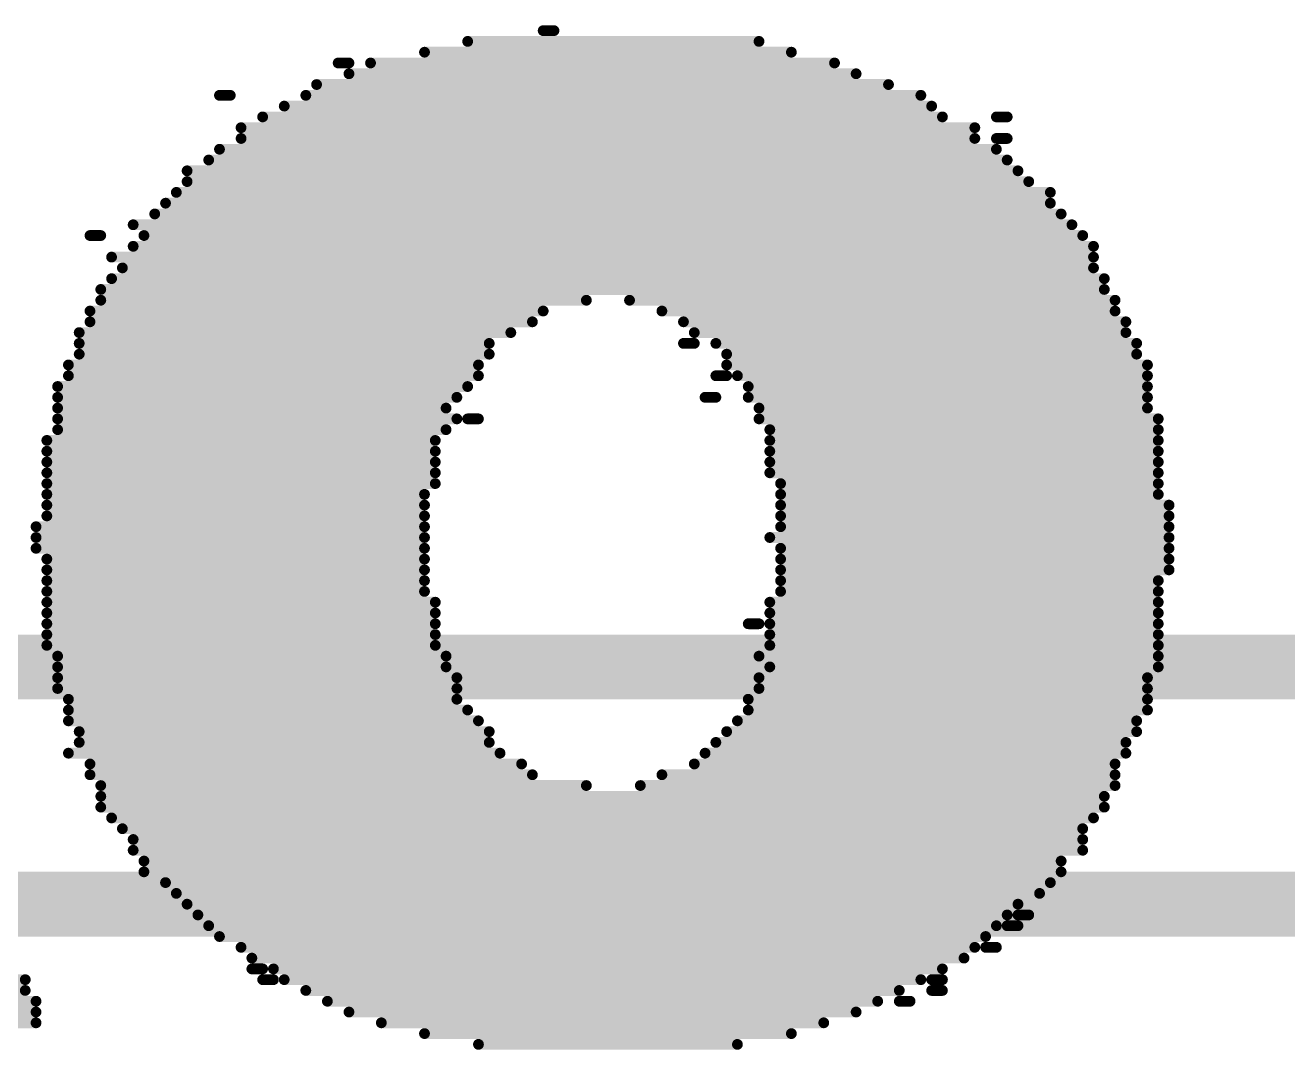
# Model space of a CAD drawing. Header units: millimetres. Extents: x -0.39 to 4.37, y -0.38 to 3.54.
# Drawn here: x 2.123 to 2.24, y 2.5605 to 2.6555 of the extents above; entities that cross this region are included whole.
import ezdxf

# ---------------------------------------------------------------- set-up
doc = ezdxf.new("R2010")
doc.units = ezdxf.units.MM
doc.header["$MEASUREMENT"] = 0
doc.layers.add('BottomLayer', color=5, linetype='Continuous')
doc.layers.add('TopOverlay', color=2, linetype='Continuous')

msp = doc.modelspace()

# ---------------------------------------------------------------- linework, layer by layer
at = {"layer": 'BottomLayer', "const_width": 0.006}
for points in [[(1.58, 2.596), (2.467, 2.596)], [(1.555, 2.574), (2.467, 2.574)]]:
    msp.add_lwpolyline(points, dxfattribs=at)
at = {"layer": 'TopOverlay', "const_width": 0.001}
for points in [[(2.171, 2.655), (2.172, 2.655)], [(2.164, 2.654), (2.191, 2.654)], [(2.152, 2.652), (2.153, 2.652)], [(2.155, 2.652), (2.198, 2.652)], [(2.16, 2.653), (2.194, 2.653)], [(2.153, 2.651), (2.2, 2.651)], [(2.15, 2.65), (2.203, 2.65)], [(2.141, 2.649), (2.142, 2.649)], [(2.149, 2.649), (2.206, 2.649)], [(2.147, 2.648), (2.207, 2.648)], [(2.145, 2.647), (2.208, 2.647)], [(2.213, 2.647), (2.214, 2.647)], [(2.143, 2.646), (2.211, 2.646)], [(2.143, 2.645), (2.211, 2.645)], [(2.213, 2.645), (2.214, 2.645)], [(2.141, 2.644), (2.213, 2.644)], [(2.14, 2.643), (2.214, 2.643)], [(2.138, 2.642), (2.215, 2.642)], [(2.138, 2.641), (2.216, 2.641)], [(2.137, 2.64), (2.218, 2.64)], [(2.135, 2.638), (2.219, 2.638)], [(2.136, 2.639), (2.218, 2.639)], [(2.133, 2.637), (2.22, 2.637)], [(2.129, 2.636), (2.13, 2.636)], [(2.134, 2.636), (2.221, 2.636)], [(2.133, 2.635), (2.222, 2.635)], [(2.131, 2.634), (2.222, 2.634)], [(2.131, 2.632), (2.223, 2.632)], [(2.132, 2.633), (2.222, 2.633)], [(2.13, 2.631), (2.223, 2.631)], [(2.13, 2.63), (2.175, 2.63)], [(2.179, 2.63), (2.224, 2.63)], [(2.129, 2.629), (2.171, 2.629)], [(2.182, 2.629), (2.224, 2.629)], [(2.129, 2.628), (2.17, 2.628)], [(2.184, 2.628), (2.225, 2.628)], [(2.128, 2.627), (2.168, 2.627)], [(2.185, 2.627), (2.225, 2.627)], [(2.128, 2.626), (2.166, 2.626)], [(2.128, 2.625), (2.166, 2.625)], [(2.184, 2.626), (2.185, 2.626)], [(2.187, 2.626), (2.226, 2.626)], [(2.188, 2.625), (2.226, 2.625)], [(2.127, 2.624), (2.165, 2.624)], [(2.188, 2.624), (2.227, 2.624)], [(2.127, 2.623), (2.165, 2.623)], [(2.187, 2.623), (2.188, 2.623)], [(2.189, 2.623), (2.227, 2.623)], [(2.126, 2.622), (2.164, 2.622)], [(2.19, 2.622), (2.227, 2.622)], [(2.126, 2.621), (2.163, 2.621)], [(2.186, 2.621), (2.187, 2.621)], [(2.19, 2.621), (2.227, 2.621)], [(2.126, 2.62), (2.162, 2.62)], [(2.191, 2.62), (2.227, 2.62)], [(2.126, 2.619), (2.163, 2.619)], [(2.126, 2.618), (2.162, 2.618)], [(2.164, 2.619), (2.165, 2.619)], [(2.191, 2.619), (2.228, 2.619)], [(2.192, 2.618), (2.228, 2.618)], [(2.125, 2.617), (2.161, 2.617)], [(2.192, 2.617), (2.228, 2.617)], [(2.125, 2.616), (2.161, 2.616)], [(2.192, 2.616), (2.228, 2.616)], [(2.125, 2.615), (2.161, 2.615)], [(2.192, 2.615), (2.228, 2.615)], [(2.125, 2.614), (2.161, 2.614)], [(2.192, 2.614), (2.228, 2.614)], [(2.125, 2.613), (2.161, 2.613)], [(2.193, 2.613), (2.228, 2.613)], [(2.125, 2.612), (2.16, 2.612)], [(2.125, 2.611), (2.16, 2.611)], [(2.193, 2.612), (2.228, 2.612)], [(2.193, 2.611), (2.229, 2.611)], [(2.125, 2.61), (2.16, 2.61)], [(2.193, 2.61), (2.229, 2.61)], [(2.124, 2.609), (2.16, 2.609)], [(2.193, 2.609), (2.229, 2.609)], [(2.124, 2.608), (2.16, 2.608)], [(2.192, 2.608), (2.229, 2.608)], [(2.124, 2.607), (2.16, 2.607)], [(2.193, 2.607), (2.229, 2.607)], [(2.125, 2.606), (2.16, 2.606)], [(2.193, 2.606), (2.229, 2.606)], [(2.125, 2.605), (2.16, 2.605)], [(2.125, 2.604), (2.16, 2.604)], [(2.193, 2.605), (2.229, 2.605)], [(2.193, 2.604), (2.228, 2.604)], [(2.125, 2.603), (2.16, 2.603)], [(2.193, 2.603), (2.228, 2.603)], [(2.125, 2.602), (2.161, 2.602)], [(2.192, 2.602), (2.228, 2.602)], [(2.125, 2.601), (2.161, 2.601)], [(2.192, 2.601), (2.228, 2.601)], [(2.125, 2.6), (2.161, 2.6)], [(2.19, 2.6), (2.191, 2.6)], [(2.192, 2.6), (2.228, 2.6)], [(2.125, 2.599), (2.161, 2.599)], [(2.192, 2.599), (2.228, 2.599)], [(2.125, 2.598), (2.161, 2.598)], [(2.126, 2.597), (2.162, 2.597)], [(2.191, 2.597), (2.228, 2.597)], [(2.192, 2.598), (2.228, 2.598)], [(2.126, 2.596), (2.162, 2.596)], [(2.192, 2.596), (2.228, 2.596)], [(2.126, 2.595), (2.163, 2.595)], [(2.191, 2.595), (2.227, 2.595)], [(2.126, 2.594), (2.163, 2.594)], [(2.191, 2.594), (2.227, 2.594)], [(2.127, 2.593), (2.163, 2.593)], [(2.19, 2.593), (2.227, 2.593)], [(2.127, 2.592), (2.164, 2.592)], [(2.19, 2.592), (2.227, 2.592)], [(2.127, 2.591), (2.165, 2.591)], [(2.128, 2.59), (2.166, 2.59)], [(2.188, 2.59), (2.226, 2.59)], [(2.189, 2.591), (2.226, 2.591)], [(2.128, 2.589), (2.166, 2.589)], [(2.187, 2.589), (2.225, 2.589)], [(2.127, 2.588), (2.167, 2.588)], [(2.186, 2.588), (2.225, 2.588)], [(2.129, 2.587), (2.169, 2.587)], [(2.185, 2.587), (2.224, 2.587)], [(2.129, 2.586), (2.17, 2.586)], [(2.182, 2.586), (2.224, 2.586)], [(2.13, 2.585), (2.175, 2.585)], [(2.18, 2.585), (2.224, 2.585)], [(2.13, 2.584), (2.223, 2.584)], [(2.13, 2.583), (2.223, 2.583)], [(2.131, 2.582), (2.222, 2.582)], [(2.132, 2.581), (2.221, 2.581)], [(2.133, 2.58), (2.221, 2.58)], [(2.133, 2.579), (2.221, 2.579)], [(2.134, 2.578), (2.219, 2.578)], [(2.134, 2.577), (2.219, 2.577)], [(2.136, 2.576), (2.218, 2.576)], [(2.137, 2.575), (2.217, 2.575)], [(2.138, 2.574), (2.215, 2.574)], [(2.139, 2.573), (2.214, 2.573)], [(2.215, 2.573), (2.216, 2.573)], [(2.14, 2.572), (2.213, 2.572)], [(2.214, 2.572), (2.215, 2.572)], [(2.141, 2.571), (2.212, 2.571)], [(2.143, 2.57), (2.211, 2.57)], [(2.212, 2.57), (2.213, 2.57)], [(2.144, 2.569), (2.21, 2.569)], [(2.144, 2.568), (2.145, 2.568)], [(2.146, 2.568), (2.208, 2.568)], [(2.078, 2.567), (2.123, 2.567)], [(2.145, 2.567), (2.146, 2.567)], [(2.147, 2.567), (2.206, 2.567)], [(2.207, 2.567), (2.208, 2.567)], [(2.077, 2.566), (2.123, 2.566)], [(2.149, 2.566), (2.204, 2.566)], [(2.207, 2.566), (2.208, 2.566)], [(2.079, 2.565), (2.124, 2.565)], [(2.151, 2.565), (2.202, 2.565)], [(2.204, 2.565), (2.205, 2.565)], [(2.079, 2.564), (2.124, 2.564)], [(2.08, 2.563), (2.124, 2.563)], [(2.153, 2.564), (2.2, 2.564)], [(2.156, 2.563), (2.197, 2.563)], [(2.16, 2.562), (2.194, 2.562)], [(2.165, 2.561), (2.189, 2.561)]]:
    msp.add_lwpolyline(points, dxfattribs=at)
at = {"layer": 'TopOverlay', "const_width": 0.0005}
for points in [[(2.17075, 2.655, 1), (2.17125, 2.655, 1)], [(2.17175, 2.655, 1), (2.17225, 2.655, 1)], [(2.16375, 2.654, 1), (2.16425, 2.654, 1)], [(2.19075, 2.654, 1), (2.19125, 2.654, 1)], [(2.15175, 2.652, 1), (2.15225, 2.652, 1)], [(2.15275, 2.652, 1), (2.15325, 2.652, 1)], [(2.15475, 2.652, 1), (2.15525, 2.652, 1)], [(2.15975, 2.653, 1), (2.16025, 2.653, 1)], [(2.19375, 2.653, 1), (2.19425, 2.653, 1)], [(2.19775, 2.652, 1), (2.19825, 2.652, 1)], [(2.15275, 2.651, 1), (2.15325, 2.651, 1)], [(2.19975, 2.651, 1), (2.20025, 2.651, 1)], [(2.14975, 2.65, 1), (2.15025, 2.65, 1)], [(2.20275, 2.65, 1), (2.20325, 2.65, 1)], [(2.14075, 2.649, 1), (2.14125, 2.649, 1)], [(2.14175, 2.649, 1), (2.14225, 2.649, 1)], [(2.14875, 2.649, 1), (2.14925, 2.649, 1)], [(2.20575, 2.649, 1), (2.20625, 2.649, 1)], [(2.14675, 2.648, 1), (2.14725, 2.648, 1)], [(2.20675, 2.648, 1), (2.20725, 2.648, 1)], [(2.14475, 2.647, 1), (2.14525, 2.647, 1)], [(2.20775, 2.647, 1), (2.20825, 2.647, 1)], [(2.21275, 2.647, 1), (2.21325, 2.647, 1)], [(2.21375, 2.647, 1), (2.21425, 2.647, 1)], [(2.14275, 2.646, 1), (2.14325, 2.646, 1)], [(2.14275, 2.645, 1), (2.14325, 2.645, 1)], [(2.21075, 2.646, 1), (2.21125, 2.646, 1)], [(2.21075, 2.645, 1), (2.21125, 2.645, 1)], [(2.21275, 2.645, 1), (2.21325, 2.645, 1)], [(2.21375, 2.645, 1), (2.21425, 2.645, 1)], [(2.14075, 2.644, 1), (2.14125, 2.644, 1)], [(2.21275, 2.644, 1), (2.21325, 2.644, 1)], [(2.13975, 2.643, 1), (2.14025, 2.643, 1)], [(2.21375, 2.643, 1), (2.21425, 2.643, 1)], [(2.13775, 2.642, 1), (2.13825, 2.642, 1)], [(2.21475, 2.642, 1), (2.21525, 2.642, 1)], [(2.13775, 2.641, 1), (2.13825, 2.641, 1)], [(2.21575, 2.641, 1), (2.21625, 2.641, 1)], [(2.13675, 2.64, 1), (2.13725, 2.64, 1)], [(2.21775, 2.64, 1), (2.21825, 2.64, 1)], [(2.13475, 2.638, 1), (2.13525, 2.638, 1)], [(2.13575, 2.639, 1), (2.13625, 2.639, 1)], [(2.21775, 2.639, 1), (2.21825, 2.639, 1)], [(2.21875, 2.638, 1), (2.21925, 2.638, 1)], [(2.13275, 2.637, 1), (2.13325, 2.637, 1)], [(2.21975, 2.637, 1), (2.22025, 2.637, 1)], [(2.12875, 2.636, 1), (2.12925, 2.636, 1)], [(2.12975, 2.636, 1), (2.13025, 2.636, 1)], [(2.13375, 2.636, 1), (2.13425, 2.636, 1)], [(2.22075, 2.636, 1), (2.22125, 2.636, 1)], [(2.13275, 2.635, 1), (2.13325, 2.635, 1)], [(2.22175, 2.635, 1), (2.22225, 2.635, 1)], [(2.13075, 2.634, 1), (2.13125, 2.634, 1)], [(2.22175, 2.634, 1), (2.22225, 2.634, 1)], [(2.13075, 2.632, 1), (2.13125, 2.632, 1)], [(2.13175, 2.633, 1), (2.13225, 2.633, 1)], [(2.22175, 2.633, 1), (2.22225, 2.633, 1)], [(2.22275, 2.632, 1), (2.22325, 2.632, 1)], [(2.12975, 2.631, 1), (2.13025, 2.631, 1)], [(2.22275, 2.631, 1), (2.22325, 2.631, 1)], [(2.12975, 2.63, 1), (2.13025, 2.63, 1)], [(2.17475, 2.63, 1), (2.17525, 2.63, 1)], [(2.17875, 2.63, 1), (2.17925, 2.63, 1)], [(2.22375, 2.63, 1), (2.22425, 2.63, 1)], [(2.12875, 2.629, 1), (2.12925, 2.629, 1)], [(2.17075, 2.629, 1), (2.17125, 2.629, 1)], [(2.18175, 2.629, 1), (2.18225, 2.629, 1)], [(2.22375, 2.629, 1), (2.22425, 2.629, 1)], [(2.12875, 2.628, 1), (2.12925, 2.628, 1)], [(2.16975, 2.628, 1), (2.17025, 2.628, 1)], [(2.18375, 2.628, 1), (2.18425, 2.628, 1)], [(2.22475, 2.628, 1), (2.22525, 2.628, 1)], [(2.12775, 2.627, 1), (2.12825, 2.627, 1)], [(2.16775, 2.627, 1), (2.16825, 2.627, 1)], [(2.18475, 2.627, 1), (2.18525, 2.627, 1)], [(2.22475, 2.627, 1), (2.22525, 2.627, 1)], [(2.12775, 2.626, 1), (2.12825, 2.626, 1)], [(2.12775, 2.625, 1), (2.12825, 2.625, 1)], [(2.16575, 2.626, 1), (2.16625, 2.626, 1)], [(2.16575, 2.625, 1), (2.16625, 2.625, 1)], [(2.18375, 2.626, 1), (2.18425, 2.626, 1)], [(2.18475, 2.626, 1), (2.18525, 2.626, 1)], [(2.18675, 2.626, 1), (2.18725, 2.626, 1)], [(2.18775, 2.625, 1), (2.18825, 2.625, 1)], [(2.22575, 2.626, 1), (2.22625, 2.626, 1)], [(2.22575, 2.625, 1), (2.22625, 2.625, 1)], [(2.12675, 2.624, 1), (2.12725, 2.624, 1)], [(2.16475, 2.624, 1), (2.16525, 2.624, 1)], [(2.18775, 2.624, 1), (2.18825, 2.624, 1)], [(2.22675, 2.624, 1), (2.22725, 2.624, 1)], [(2.12675, 2.623, 1), (2.12725, 2.623, 1)], [(2.16475, 2.623, 1), (2.16525, 2.623, 1)], [(2.18675, 2.623, 1), (2.18725, 2.623, 1)], [(2.18775, 2.623, 1), (2.18825, 2.623, 1)], [(2.18875, 2.623, 1), (2.18925, 2.623, 1)], [(2.22675, 2.623, 1), (2.22725, 2.623, 1)], [(2.12575, 2.622, 1), (2.12625, 2.622, 1)], [(2.16375, 2.622, 1), (2.16425, 2.622, 1)], [(2.18975, 2.622, 1), (2.19025, 2.622, 1)], [(2.22675, 2.622, 1), (2.22725, 2.622, 1)], [(2.12575, 2.621, 1), (2.12625, 2.621, 1)], [(2.16275, 2.621, 1), (2.16325, 2.621, 1)], [(2.18575, 2.621, 1), (2.18625, 2.621, 1)], [(2.18675, 2.621, 1), (2.18725, 2.621, 1)], [(2.18975, 2.621, 1), (2.19025, 2.621, 1)], [(2.22675, 2.621, 1), (2.22725, 2.621, 1)], [(2.12575, 2.62, 1), (2.12625, 2.62, 1)], [(2.16175, 2.62, 1), (2.16225, 2.62, 1)], [(2.19075, 2.62, 1), (2.19125, 2.62, 1)], [(2.22675, 2.62, 1), (2.22725, 2.62, 1)], [(2.12575, 2.619, 1), (2.12625, 2.619, 1)], [(2.12575, 2.618, 1), (2.12625, 2.618, 1)], [(2.16175, 2.618, 1), (2.16225, 2.618, 1)], [(2.16275, 2.619, 1), (2.16325, 2.619, 1)], [(2.16375, 2.619, 1), (2.16425, 2.619, 1)], [(2.16475, 2.619, 1), (2.16525, 2.619, 1)], [(2.19075, 2.619, 1), (2.19125, 2.619, 1)], [(2.19175, 2.618, 1), (2.19225, 2.618, 1)], [(2.22775, 2.619, 1), (2.22825, 2.619, 1)], [(2.22775, 2.618, 1), (2.22825, 2.618, 1)], [(2.12475, 2.617, 1), (2.12525, 2.617, 1)], [(2.16075, 2.617, 1), (2.16125, 2.617, 1)], [(2.19175, 2.617, 1), (2.19225, 2.617, 1)], [(2.22775, 2.617, 1), (2.22825, 2.617, 1)], [(2.12475, 2.616, 1), (2.12525, 2.616, 1)], [(2.16075, 2.616, 1), (2.16125, 2.616, 1)], [(2.19175, 2.616, 1), (2.19225, 2.616, 1)], [(2.22775, 2.616, 1), (2.22825, 2.616, 1)], [(2.12475, 2.615, 1), (2.12525, 2.615, 1)], [(2.16075, 2.615, 1), (2.16125, 2.615, 1)], [(2.19175, 2.615, 1), (2.19225, 2.615, 1)], [(2.22775, 2.615, 1), (2.22825, 2.615, 1)], [(2.12475, 2.614, 1), (2.12525, 2.614, 1)], [(2.16075, 2.614, 1), (2.16125, 2.614, 1)], [(2.19175, 2.614, 1), (2.19225, 2.614, 1)], [(2.22775, 2.614, 1), (2.22825, 2.614, 1)], [(2.12475, 2.613, 1), (2.12525, 2.613, 1)], [(2.16075, 2.613, 1), (2.16125, 2.613, 1)], [(2.19275, 2.613, 1), (2.19325, 2.613, 1)], [(2.22775, 2.613, 1), (2.22825, 2.613, 1)], [(2.12475, 2.612, 1), (2.12525, 2.612, 1)], [(2.12475, 2.611, 1), (2.12525, 2.611, 1)], [(2.15975, 2.612, 1), (2.16025, 2.612, 1)], [(2.15975, 2.611, 1), (2.16025, 2.611, 1)], [(2.19275, 2.612, 1), (2.19325, 2.612, 1)], [(2.19275, 2.611, 1), (2.19325, 2.611, 1)], [(2.22775, 2.612, 1), (2.22825, 2.612, 1)], [(2.22875, 2.611, 1), (2.22925, 2.611, 1)], [(2.12475, 2.61, 1), (2.12525, 2.61, 1)], [(2.15975, 2.61, 1), (2.16025, 2.61, 1)], [(2.19275, 2.61, 1), (2.19325, 2.61, 1)], [(2.22875, 2.61, 1), (2.22925, 2.61, 1)], [(2.12375, 2.609, 1), (2.12425, 2.609, 1)], [(2.15975, 2.609, 1), (2.16025, 2.609, 1)], [(2.19275, 2.609, 1), (2.19325, 2.609, 1)], [(2.22875, 2.609, 1), (2.22925, 2.609, 1)], [(2.12375, 2.608, 1), (2.12425, 2.608, 1)], [(2.15975, 2.608, 1), (2.16025, 2.608, 1)], [(2.19175, 2.608, 1), (2.19225, 2.608, 1)], [(2.22875, 2.608, 1), (2.22925, 2.608, 1)], [(2.12375, 2.607, 1), (2.12425, 2.607, 1)], [(2.15975, 2.607, 1), (2.16025, 2.607, 1)], [(2.19275, 2.607, 1), (2.19325, 2.607, 1)], [(2.22875, 2.607, 1), (2.22925, 2.607, 1)], [(2.12475, 2.606, 1), (2.12525, 2.606, 1)], [(2.15975, 2.606, 1), (2.16025, 2.606, 1)], [(2.19275, 2.606, 1), (2.19325, 2.606, 1)], [(2.22875, 2.606, 1), (2.22925, 2.606, 1)], [(2.12475, 2.605, 1), (2.12525, 2.605, 1)], [(2.12475, 2.604, 1), (2.12525, 2.604, 1)], [(2.15975, 2.605, 1), (2.16025, 2.605, 1)], [(2.15975, 2.604, 1), (2.16025, 2.604, 1)], [(2.19275, 2.605, 1), (2.19325, 2.605, 1)], [(2.19275, 2.604, 1), (2.19325, 2.604, 1)], [(2.22775, 2.604, 1), (2.22825, 2.604, 1)], [(2.22875, 2.605, 1), (2.22925, 2.605, 1)], [(2.12475, 2.603, 1), (2.12525, 2.603, 1)], [(2.15975, 2.603, 1), (2.16025, 2.603, 1)], [(2.19275, 2.603, 1), (2.19325, 2.603, 1)], [(2.22775, 2.603, 1), (2.22825, 2.603, 1)], [(2.12475, 2.602, 1), (2.12525, 2.602, 1)], [(2.16075, 2.602, 1), (2.16125, 2.602, 1)], [(2.19175, 2.602, 1), (2.19225, 2.602, 1)], [(2.22775, 2.602, 1), (2.22825, 2.602, 1)], [(2.12475, 2.601, 1), (2.12525, 2.601, 1)], [(2.16075, 2.601, 1), (2.16125, 2.601, 1)], [(2.19175, 2.601, 1), (2.19225, 2.601, 1)], [(2.22775, 2.601, 1), (2.22825, 2.601, 1)], [(2.12475, 2.6, 1), (2.12525, 2.6, 1)], [(2.16075, 2.6, 1), (2.16125, 2.6, 1)], [(2.18975, 2.6, 1), (2.19025, 2.6, 1)], [(2.19075, 2.6, 1), (2.19125, 2.6, 1)], [(2.19175, 2.6, 1), (2.19225, 2.6, 1)], [(2.22775, 2.6, 1), (2.22825, 2.6, 1)], [(2.12475, 2.599, 1), (2.12525, 2.599, 1)], [(2.16075, 2.599, 1), (2.16125, 2.599, 1)], [(2.19175, 2.599, 1), (2.19225, 2.599, 1)], [(2.22775, 2.599, 1), (2.22825, 2.599, 1)], [(2.12475, 2.598, 1), (2.12525, 2.598, 1)], [(2.12575, 2.597, 1), (2.12625, 2.597, 1)], [(2.16075, 2.598, 1), (2.16125, 2.598, 1)], [(2.16175, 2.597, 1), (2.16225, 2.597, 1)], [(2.19075, 2.597, 1), (2.19125, 2.597, 1)], [(2.19175, 2.598, 1), (2.19225, 2.598, 1)], [(2.22775, 2.598, 1), (2.22825, 2.598, 1)], [(2.22775, 2.597, 1), (2.22825, 2.597, 1)], [(2.12575, 2.596, 1), (2.12625, 2.596, 1)], [(2.16175, 2.596, 1), (2.16225, 2.596, 1)], [(2.19175, 2.596, 1), (2.19225, 2.596, 1)], [(2.22775, 2.596, 1), (2.22825, 2.596, 1)], [(2.12575, 2.595, 1), (2.12625, 2.595, 1)], [(2.16275, 2.595, 1), (2.16325, 2.595, 1)], [(2.19075, 2.595, 1), (2.19125, 2.595, 1)], [(2.22675, 2.595, 1), (2.22725, 2.595, 1)], [(2.12575, 2.594, 1), (2.12625, 2.594, 1)], [(2.16275, 2.594, 1), (2.16325, 2.594, 1)], [(2.19075, 2.594, 1), (2.19125, 2.594, 1)], [(2.22675, 2.594, 1), (2.22725, 2.594, 1)], [(2.12675, 2.593, 1), (2.12725, 2.593, 1)], [(2.16275, 2.593, 1), (2.16325, 2.593, 1)], [(2.18975, 2.593, 1), (2.19025, 2.593, 1)], [(2.22675, 2.593, 1), (2.22725, 2.593, 1)], [(2.12675, 2.592, 1), (2.12725, 2.592, 1)], [(2.16375, 2.592, 1), (2.16425, 2.592, 1)], [(2.18975, 2.592, 1), (2.19025, 2.592, 1)], [(2.22675, 2.592, 1), (2.22725, 2.592, 1)], [(2.12675, 2.591, 1), (2.12725, 2.591, 1)], [(2.12775, 2.59, 1), (2.12825, 2.59, 1)], [(2.16475, 2.591, 1), (2.16525, 2.591, 1)], [(2.16575, 2.59, 1), (2.16625, 2.59, 1)], [(2.18775, 2.59, 1), (2.18825, 2.59, 1)], [(2.18875, 2.591, 1), (2.18925, 2.591, 1)], [(2.22575, 2.591, 1), (2.22625, 2.591, 1)], [(2.22575, 2.59, 1), (2.22625, 2.59, 1)], [(2.12775, 2.589, 1), (2.12825, 2.589, 1)], [(2.16575, 2.589, 1), (2.16625, 2.589, 1)], [(2.18675, 2.589, 1), (2.18725, 2.589, 1)], [(2.22475, 2.589, 1), (2.22525, 2.589, 1)], [(2.12675, 2.588, 1), (2.12725, 2.588, 1)], [(2.16675, 2.588, 1), (2.16725, 2.588, 1)], [(2.18575, 2.588, 1), (2.18625, 2.588, 1)], [(2.22475, 2.588, 1), (2.22525, 2.588, 1)], [(2.12875, 2.587, 1), (2.12925, 2.587, 1)], [(2.16875, 2.587, 1), (2.16925, 2.587, 1)], [(2.18475, 2.587, 1), (2.18525, 2.587, 1)], [(2.22375, 2.587, 1), (2.22425, 2.587, 1)], [(2.12875, 2.586, 1), (2.12925, 2.586, 1)], [(2.16975, 2.586, 1), (2.17025, 2.586, 1)], [(2.18175, 2.586, 1), (2.18225, 2.586, 1)], [(2.22375, 2.586, 1), (2.22425, 2.586, 1)], [(2.12975, 2.585, 1), (2.13025, 2.585, 1)], [(2.17475, 2.585, 1), (2.17525, 2.585, 1)], [(2.17975, 2.585, 1), (2.18025, 2.585, 1)], [(2.22375, 2.585, 1), (2.22425, 2.585, 1)], [(2.12975, 2.584, 1), (2.13025, 2.584, 1)], [(2.12975, 2.583, 1), (2.13025, 2.583, 1)], [(2.22275, 2.584, 1), (2.22325, 2.584, 1)], [(2.22275, 2.583, 1), (2.22325, 2.583, 1)], [(2.13075, 2.582, 1), (2.13125, 2.582, 1)], [(2.22175, 2.582, 1), (2.22225, 2.582, 1)], [(2.13175, 2.581, 1), (2.13225, 2.581, 1)], [(2.22075, 2.581, 1), (2.22125, 2.581, 1)], [(2.13275, 2.58, 1), (2.13325, 2.58, 1)], [(2.22075, 2.58, 1), (2.22125, 2.58, 1)], [(2.13275, 2.579, 1), (2.13325, 2.579, 1)], [(2.22075, 2.579, 1), (2.22125, 2.579, 1)], [(2.13375, 2.578, 1), (2.13425, 2.578, 1)], [(2.21875, 2.578, 1), (2.21925, 2.578, 1)], [(2.13375, 2.577, 1), (2.13425, 2.577, 1)], [(2.13575, 2.576, 1), (2.13625, 2.576, 1)], [(2.21775, 2.576, 1), (2.21825, 2.576, 1)], [(2.21875, 2.577, 1), (2.21925, 2.577, 1)], [(2.13675, 2.575, 1), (2.13725, 2.575, 1)], [(2.21675, 2.575, 1), (2.21725, 2.575, 1)], [(2.13775, 2.574, 1), (2.13825, 2.574, 1)], [(2.21475, 2.574, 1), (2.21525, 2.574, 1)], [(2.13875, 2.573, 1), (2.13925, 2.573, 1)], [(2.21375, 2.573, 1), (2.21425, 2.573, 1)], [(2.21475, 2.573, 1), (2.21525, 2.573, 1)], [(2.21575, 2.573, 1), (2.21625, 2.573, 1)], [(2.13975, 2.572, 1), (2.14025, 2.572, 1)], [(2.21275, 2.572, 1), (2.21325, 2.572, 1)], [(2.21375, 2.572, 1), (2.21425, 2.572, 1)], [(2.21475, 2.572, 1), (2.21525, 2.572, 1)], [(2.14075, 2.571, 1), (2.14125, 2.571, 1)], [(2.14275, 2.57, 1), (2.14325, 2.57, 1)], [(2.21075, 2.57, 1), (2.21125, 2.57, 1)], [(2.21175, 2.571, 1), (2.21225, 2.571, 1)], [(2.21175, 2.57, 1), (2.21225, 2.57, 1)], [(2.21275, 2.57, 1), (2.21325, 2.57, 1)], [(2.14375, 2.569, 1), (2.14425, 2.569, 1)], [(2.20975, 2.569, 1), (2.21025, 2.569, 1)], [(2.14375, 2.568, 1), (2.14425, 2.568, 1)], [(2.14475, 2.568, 1), (2.14525, 2.568, 1)], [(2.14575, 2.568, 1), (2.14625, 2.568, 1)], [(2.20775, 2.568, 1), (2.20825, 2.568, 1)], [(2.12275, 2.567, 1), (2.12325, 2.567, 1)], [(2.14475, 2.567, 1), (2.14525, 2.567, 1)], [(2.14575, 2.567, 1), (2.14625, 2.567, 1)], [(2.14675, 2.567, 1), (2.14725, 2.567, 1)], [(2.20575, 2.567, 1), (2.20625, 2.567, 1)], [(2.20675, 2.567, 1), (2.20725, 2.567, 1)], [(2.20775, 2.567, 1), (2.20825, 2.567, 1)], [(2.12275, 2.566, 1), (2.12325, 2.566, 1)], [(2.14875, 2.566, 1), (2.14925, 2.566, 1)], [(2.20375, 2.566, 1), (2.20425, 2.566, 1)], [(2.20675, 2.566, 1), (2.20725, 2.566, 1)], [(2.20775, 2.566, 1), (2.20825, 2.566, 1)], [(2.12375, 2.565, 1), (2.12425, 2.565, 1)], [(2.15075, 2.565, 1), (2.15125, 2.565, 1)], [(2.20175, 2.565, 1), (2.20225, 2.565, 1)], [(2.20375, 2.565, 1), (2.20425, 2.565, 1)], [(2.20475, 2.565, 1), (2.20525, 2.565, 1)], [(2.12375, 2.564, 1), (2.12425, 2.564, 1)], [(2.12375, 2.563, 1), (2.12425, 2.563, 1)], [(2.15275, 2.564, 1), (2.15325, 2.564, 1)], [(2.15575, 2.563, 1), (2.15625, 2.563, 1)], [(2.19675, 2.563, 1), (2.19725, 2.563, 1)], [(2.19975, 2.564, 1), (2.20025, 2.564, 1)], [(2.15975, 2.562, 1), (2.16025, 2.562, 1)], [(2.19375, 2.562, 1), (2.19425, 2.562, 1)], [(2.16475, 2.561, 1), (2.16525, 2.561, 1)], [(2.18875, 2.561, 1), (2.18925, 2.561, 1)]]:
    msp.add_lwpolyline(points, format="xyb", close=True, dxfattribs=at)

doc.saveas('drawing.dxf')
